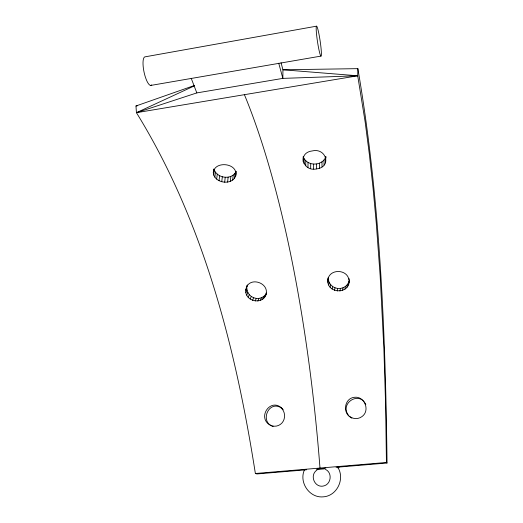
<?xml version="1.0" encoding="UTF-8"?>
<svg xmlns="http://www.w3.org/2000/svg" width="523" height="523" viewBox="0 0 523 523"><rect width="100%" height="100%" fill="white"/><g stroke="black" fill="none" stroke-linecap="round" stroke-linejoin="round"><path stroke-width="0.78" d="M316.618 168.909C332.118 167.04 326.162 147.591 312.362 150.918C296.914 152.703 303.052 172.1 316.618 168.909L316.624 163.954C320.566 163.294 324.724 160.823 325.731 156.723M313.61 169.034L313.637 164.078C309.139 163.777 304.543 161.077 303.177 156.612L303.092 161.555M310.669 168.524L310.708 163.575M307.975 167.419L308.034 162.47M305.726 165.791L305.798 160.836M304.059 163.764L304.138 158.822M336.067 467.307L387.033 463.025L386.438 462.469L385.614 405.09L383.889 348.919L380.162 275.928L376.246 222.752L373.062 188.188L369.375 154.501L365.152 121.911L357.712 75.789L357.869 68.65L282.936 69.781L281.047 62.747M235.664 176.251L236.154 171.309C232.225 180.219 217.751 178.591 214.306 170.06L213.685 174.989C217.241 184.436 234.762 185.064 236.082 173.943C235.533 161.385 210.854 161.444 213.685 174.989M234.507 178.356L235.004 173.42M232.683 180.108L233.193 175.172M230.329 181.389L230.846 176.447M227.603 182.109L228.133 177.166M224.681 182.226L225.23 177.284M221.759 181.736L222.327 176.794M219.026 180.664L219.614 175.728M216.679 179.082L217.28 174.146M214.855 177.127L215.469 172.198M213.253 172.734L213.698 169.21M213.606 170.505L213.783 169.092M327.947 282.446L328.352 277.367C323.41 294.096 351.835 295.953 349.076 278.589M348.279 285.009L349.109 280.557M348.952 282.479L349.116 281.204M346.932 287.271L347.272 284.689L348.606 282.44M345.01 289.108L345.363 286.512L347.272 284.689M342.637 290.409L343.01 287.8L345.363 286.512M339.989 291.069L340.381 288.467L343.01 287.8M337.23 291.063L337.642 288.461L340.381 288.467M334.557 290.383L334.988 287.787C331.667 286.427 329.085 283.466 328.431 279.903M332.144 289.075L332.595 286.486M330.15 287.232L330.621 284.656M328.719 284.97L329.202 282.407M245.725 290.095L247.34 285.133L245.725 290.095C244.672 302.085 264.239 305.38 266.423 293.181M265.71 295.129C270.267 283.531 250.615 276.072 246.248 287.683M327.869 279.897C329.111 268.606 347.35 268.835 348.913 279.857M304.53 469.687C298.646 482.114 309.315 498.216 323.221 496.85C337.23 496.033 345.376 478.342 337.544 466.947M264.481 297.339L266.357 293.076M262.683 299.136L263.651 296.508L265.442 294.724M260.434 300.398L261.415 297.77L263.651 296.508M257.885 301.045L258.892 298.411L261.415 297.77M255.211 301.032L256.237 298.398L258.892 298.411M252.596 300.365L253.635 297.737L256.237 298.398M250.21 299.084L251.269 296.463C248.451 294.41 246.693 291.043 246.823 287.539M248.216 297.273L249.294 294.665M246.751 295.064L247.837 292.468M245.908 292.592L247.006 290.017M316.997 470.02C308.845 475.42 315.173 489.123 324.587 485.69C331.301 483.422 332.386 472.406 325.384 469.36M306.57 469.785L256.95 473.949L255.368 473.498C235.71 348.187 203.663 221.582 136.431 112.687L193.987 86.053M136.431 112.687L196.818 92.911L282.858 78.378L282.936 69.781L357.712 75.789L136.431 112.687L135.967 105.992L194.628 85.412M316.657 26.15L145.329 56.791A14.605 4.047 78.2 0 0 144.204 72.815A14.605 4.047 78.2 0 0 151.716 84.929M150.755 85.432L320.959 56.105A15.16 1.36 81.5 0 0 318.932 33.975A15.16 1.36 81.5 0 0 316.454 33.269A15.16 1.36 81.5 0 0 320.959 56.105M135.967 105.992L137.575 105.718M255.368 473.498L386.438 462.469M317.056 468.902L325.816 468.163M316.611 469.53L324.646 468.856M337.505 467.778L339.107 467.64L338.152 467.131M313.637 164.078L316.624 163.954M357.712 75.789L282.858 78.378L278.726 63.211M334.988 287.787L337.642 288.461M280.06 407.182C268.24 401.318 260.343 421.12 271.986 426.088A10.127 9.826 84.7 0 0 273.202 426.578M321.089 468.562L319.984 468.059A492.398 126.161 86 0 0 244.411 94.683M251.269 296.463L253.635 297.737M349.246 416.138L351.561 417.615A10.401 10.225 62.9 0 0 361.89 416.641C370.408 410.817 364.701 395.983 354.496 397.29C344.801 398.088 342.323 411.921 350.129 417.053M350.704 417.419L351.848 418.152M282.289 408.633C270.561 396.695 256.433 418.093 270.509 425.258A10.199 9.898 85.1 0 0 280.491 424.316C285.833 420.427 285.911 411.836 280.877 407.652L283.198 409.64M365.825 404.639C359.523 390.491 339.636 403.102 348.272 415.033M191.215 78.293L196.818 92.911M357.869 68.65C380.162 198.805 385.484 331.203 387.033 463.025M325.979 156.697L325.992 158.109M325.411 157.887L325.463 162.843M324.025 160.071L324.064 165.026M321.998 161.882L322.024 166.837M319.475 163.209L319.488 168.164"/></g></svg>
